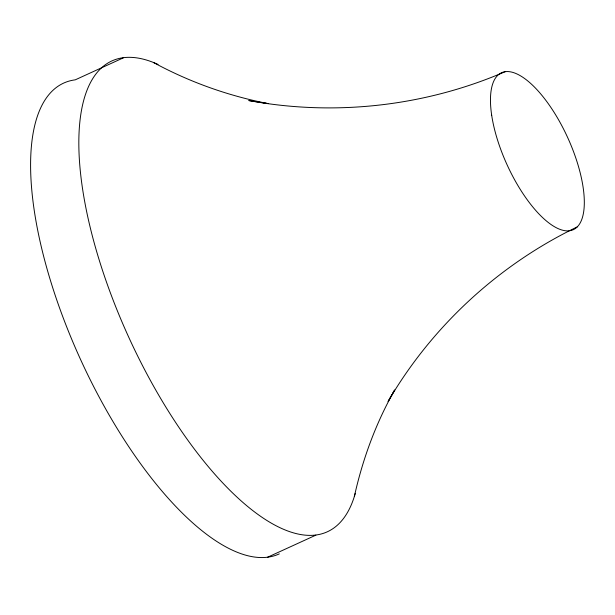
<?xml version="1.0" encoding="UTF-8"?>
<svg xmlns="http://www.w3.org/2000/svg" width="615" height="615" viewBox="0 0 615 615"><rect width="100%" height="100%" fill="white"/><g stroke="black" fill="none" stroke-linecap="round" stroke-linejoin="round"><path stroke-width="0.92" d="M354.332 496.559C362.612 459.297 375.85 423.089 394.761 389.887M391.817 394.83L388.08 401.487C432.007 326.204 498.704 264.773 577.193 226.92M392.754 393.17L394.154 390.671M123.53 57.756L75.245 79.842A258.892 99.653 65.4 0 0 74.676 346.245A258.892 99.653 65.4 0 0 279.295 553.877M267.548 557.244L315.841 535.158M505.315 71.64C425.088 106.341 334.729 116.481 248.791 100.553L268.086 103.589C228.027 95.809 189.274 81.933 153.404 62.469M355.278 493.345A258.892 99.653 65.4 0 1 129.657 339.219A258.892 99.653 65.4 0 1 158.055 64.444M491.685 115.243A86.3 33.218 65.4 0 0 569.421 230.771A86.3 33.218 65.4 0 0 551.002 107.602A86.3 33.218 65.4 0 0 491.685 115.243"/></g></svg>
